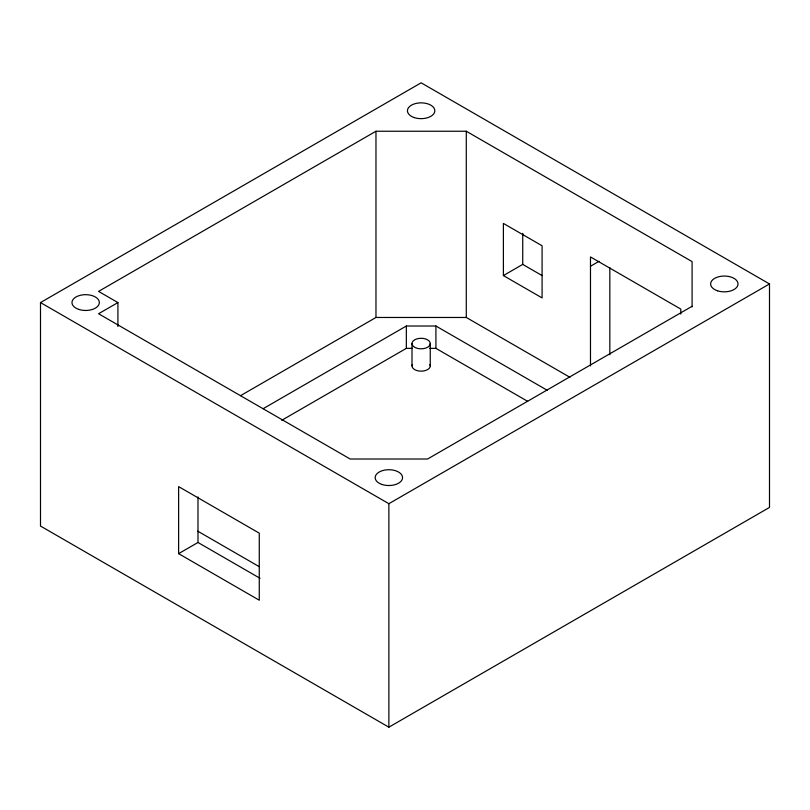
<?xml version="1.0" encoding="UTF-8"?>
<svg xmlns="http://www.w3.org/2000/svg" width="810" height="810" viewBox="0 0 810 810"><rect width="100%" height="100%" fill="white"/><g stroke="black" fill="none" stroke-linecap="round" stroke-linejoin="round"><path stroke-width="1.21" d="M40.5 302.575L421.129 82.812L769.5 283.945L769.5 507.425L388.871 727.188L40.5 526.054L40.5 302.575L388.871 503.699L769.5 283.945M692.084 306.899L692.084 261.6L466.287 131.24L375.972 131.24L98.567 291.397L117.916 302.575L117.916 326.481M117.916 302.575L98.567 313.743L350.163 459.007L427.579 459.007L692.084 306.291M240.54 395.665L375.972 317.469L466.287 317.469L569.916 377.298M263.169 408.675L406.337 326.015L435.922 326.015L547.368 390.359M503.385 275.572L542.092 297.918L542.092 245.774L503.385 223.418L503.385 275.572L522.733 264.394L542.092 275.572M281.748 420.289L406.337 348.361L412.503 348.361M590.48 266.257L599.076 261.286M178.625 553.655L259.271 600.21L259.271 533.162L178.625 486.608L178.625 553.655L197.984 542.477L260.081 578.33M429.756 348.361L435.922 348.361L527.705 401.355M197.751 531.168L259.078 566.585M680.795 314.108L680.795 309.086L590.48 256.942L590.48 365.917M609.829 267.695L609.829 354.75M522.733 233.351L522.733 264.394M466.287 131.24L466.287 317.469M435.922 326.015L435.922 348.361M430.252 343.541A9.123 5.265 0 0 1 416.563 348.108A9.123 5.265 0 0 1 416.563 338.985A9.123 5.265 0 0 1 430.252 343.541L430.252 365.897M412.007 343.541L412.007 365.897M406.337 326.015L406.337 348.361M388.871 503.699L388.871 727.188M375.972 131.24L375.972 317.469M197.984 496.935L197.984 542.477M429.938 364.53A9.123 5.265 0 0 1 421.129 371.162A9.123 5.265 0 0 1 412.32 364.53M78.813 309.41A13.689 7.897 0 0 0 99.347 302.575A13.689 7.897 0 0 0 78.813 295.731A13.689 7.897 0 0 0 78.813 309.41M382.026 484.471A13.689 7.897 0 0 0 402.56 477.627A13.689 7.897 0 0 0 382.026 470.782A13.689 7.897 0 0 0 382.026 484.471M717.498 290.79A13.689 7.897 0 0 0 738.021 283.945A13.689 7.897 0 0 0 717.498 277.101A13.689 7.897 0 0 0 717.498 290.79M414.285 117.592A13.689 7.897 0 0 0 434.818 110.747A13.689 7.897 0 0 0 414.285 103.913A13.689 7.897 0 0 0 414.285 117.592"/></g></svg>
